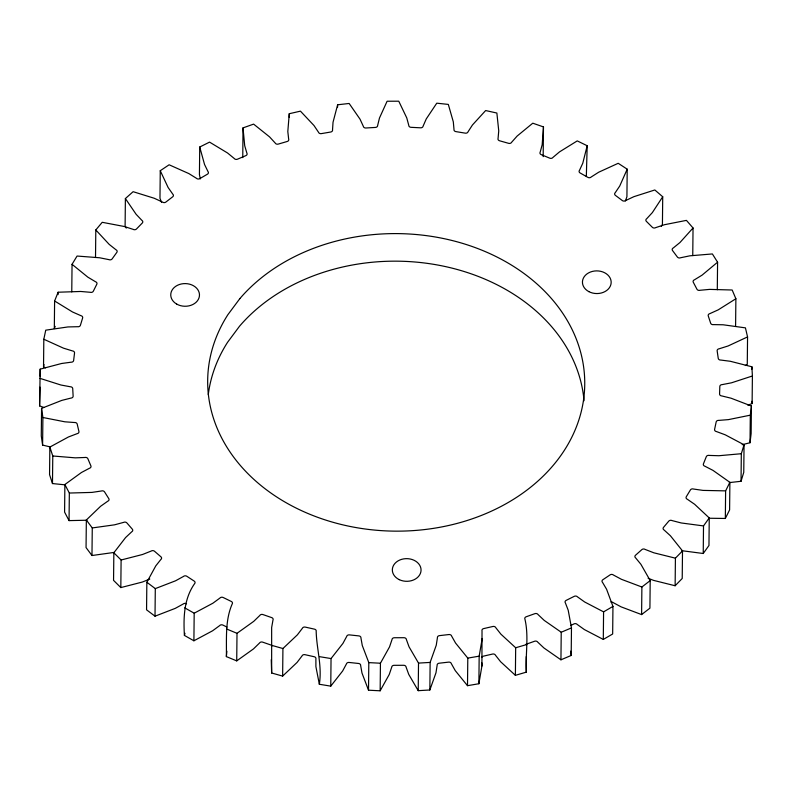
<?xml version="1.0" encoding="UTF-8"?>
<svg xmlns="http://www.w3.org/2000/svg" width="792" height="792" viewBox="0 0 792 792"><rect width="100%" height="100%" fill="white"/><g stroke="black" fill="none" stroke-linecap="round" stroke-linejoin="round"><path stroke-width="1.19" d="M543.173 156.648L543.47 126.908L532.778 123.196L517.146 136.046L511.642 142.243A2.376 1.881 0.6 0 1 508.573 143.322L499.594 140.778A2.376 1.881 0.6 0 1 498.079 138.402L498.742 130.838L496.871 113.038L485.644 110.543L472.448 124.987L468.082 131.729A2.376 1.881 0.6 0 1 465.241 133.145L455.905 131.611A2.376 1.881 0.6 0 1 453.994 129.423L453.311 121.849L448.322 104.415L436.768 103.178L426.254 118.939L423.126 126.106A2.376 1.881 0.6 0 1 420.562 127.809L411.058 127.324A2.376 1.881 0.6 0 1 408.771 125.354L406.771 117.929L398.762 101.198L387.1 101.237L379.477 118.018L377.645 125.463A2.376 1.881 0.6 0 1 375.418 127.433L365.924 127.997A2.376 1.881 0.6 0 1 363.32 126.294L360.023 119.156L349.143 103.465L337.62 104.782L333.036 122.245L332.531 129.819A2.376 1.881 0.6 0 1 330.67 132.026L321.374 133.62A2.376 1.881 0.6 0 1 318.493 132.224L313.978 125.512L300.445 111.147L289.268 113.721L287.813 131.531L288.654 139.095A2.376 1.881 0.6 0 1 287.199 141.481L278.279 144.085A2.376 1.881 0.6 0 1 275.19 143.015L269.537 136.858L253.608 124.116L243.005 127.898L242.768 157.638M543.47 126.908L542.183 144.718L540.193 152.133A2.376 1.881 0.6 0 0 541.263 154.658L549.717 158.153A2.376 1.881 0.6 0 0 552.945 157.42L559.498 151.896L577.249 140.897L587.189 145.738L586.327 176.537M43.877 407.484L39.6 405.91L40.184 369.141L61.608 363.488L71.082 362.201A2.376 1.881 0.6 0 0 73.636 360.479L74.537 353.004A2.376 1.881 0.6 0 0 72.448 350.915L63.479 348.163L43.817 339.243L45.738 330.175L67.964 326.938L77.576 326.71A2.376 1.881 0.6 0 0 80.408 325.284L82.625 317.988A2.376 1.881 0.6 0 0 80.923 315.681L72.517 311.979L54.608 300.99L58.113 292.228L80.705 291.466L90.268 292.288A2.376 1.881 0.6 0 0 93.327 291.199L96.812 284.219A2.376 1.881 0.6 0 0 95.535 281.754L87.853 277.16L72.052 264.32L77.062 256.044L99.594 257.766L108.92 259.627A2.376 1.881 0.6 0 0 112.147 258.885L116.83 252.361A2.376 1.881 0.6 0 0 115.998 249.777L109.197 244.391L95.802 229.957L102.227 222.305L124.245 226.492L133.165 229.363A2.376 1.881 0.6 0 0 136.491 228.977L142.283 223.027A2.376 1.881 0.6 0 0 141.916 220.394L136.125 214.305L125.393 198.554L133.115 191.694L154.202 198.248L162.528 202.069A2.376 1.881 0.6 0 0 165.894 202.049L172.686 196.802A2.376 1.881 0.6 0 0 172.775 194.149L168.112 187.496L160.261 170.725L169.122 164.785L188.862 173.587L196.436 178.279A2.376 1.881 0.6 0 0 199.782 178.636L207.435 174.19A2.376 1.881 0.6 0 0 207.989 171.577L204.544 164.479L199.723 147.025L209.553 142.115L227.552 152.995L234.234 158.469A2.376 1.881 0.6 0 0 237.481 159.192L245.847 155.628A2.376 1.881 0.6 0 0 246.866 153.103L244.708 145.708L243.005 127.898M39.996 387.12L39.6 405.91M40.115 376.329L40.184 369.141M39.887 378.328L60.915 385.011L70.28 386.753A2.376 1.881 0.6 0 1 72.716 388.595L73.131 396.109A2.376 1.881 0.6 0 1 70.914 398.089L61.766 400.405L41.57 408.355L41.283 435.937L42.6 445.074L50.5 446.995M42.6 445.074L42.897 417.503L41.57 408.355M45.51 367.834L43.53 366.815L43.817 339.243M42.897 417.503L64.875 421.809L74.448 422.512A2.376 1.881 0.6 0 1 77.19 424.067L78.923 431.462A2.376 1.881 0.6 0 1 77.081 433.679L68.439 436.976L49.846 447.074L49.559 474.646L52.48 483.565L65.419 484.872M52.48 483.565L52.777 455.984L49.846 447.074M54.608 300.99L54.321 328.561L55.193 326.373M58.083 294.624L58.113 292.228M52.777 455.984L75.28 457.845L84.883 457.489A2.376 1.881 0.6 0 1 87.872 458.726L90.892 465.864A2.376 1.881 0.6 0 1 89.456 468.26L81.487 472.478L64.875 484.526L64.588 512.097L69.052 520.611L86.863 520.235M69.052 520.611L69.34 493.04L64.875 484.526M71.765 291.901L72.052 264.32M69.34 493.04L91.941 492.406L101.376 491A2.376 1.881 0.6 0 1 104.554 491.901L108.801 498.643A2.376 1.881 0.6 0 1 107.801 501.178L100.663 506.227L86.348 519.997L86.051 547.569L91.971 555.519L114.236 552.41M91.971 555.519L92.268 527.937L86.348 519.997M95.515 257.529L95.802 229.957M92.268 527.937L114.523 524.829L123.611 522.393A2.376 1.881 0.6 0 1 126.908 522.948L132.304 529.155A2.376 1.881 0.6 0 1 131.759 531.779L125.581 537.57L113.85 552.776L113.553 580.358L120.82 587.585L142.293 582.061L149.787 579.071M120.82 587.585L121.107 560.003L113.85 552.776M125.393 198.554L125.106 226.126L126.274 228.096M121.107 560.003L142.58 554.479L151.153 551.074A2.376 1.881 0.6 0 1 154.509 551.252L160.944 556.816A2.376 1.881 0.6 0 1 160.865 559.469L155.776 565.884L146.847 582.249L146.56 609.83L155.014 616.186L175.299 608.355L183.17 604.029A2.376 1.881 0.6 0 1 186.526 603.841M155.014 616.186L155.301 588.614L146.847 582.249M160.261 170.725L159.974 198.297L161.598 202.455M226.967 627.066L222.908 625.086A2.376 1.881 0.6 0 0 219.622 625.64L212.593 630.788L193.901 640.787L184.407 635.412C183.368 617.562 183.873 598.91 194.555 583.714A2.376 1.881 0.6 0 0 194.169 581.071L186.813 576.269A2.376 1.881 0.6 0 0 183.457 576.457L175.586 580.784L155.301 588.614M193.901 640.787L194.189 613.206L184.694 607.83M199.723 147.025L199.435 174.596L200.307 178.883M272.369 645.767A2.376 1.881 0.6 0 0 271.389 645.173L262.657 642.144A2.376 1.881 0.6 0 0 259.499 643.054L253.45 648.935L236.719 660.884L226.373 656.598C226.73 639.035 224.948 620.601 232.165 604.039A2.376 1.881 0.6 0 0 231.314 601.465L223.195 597.514A2.376 1.881 0.6 0 0 219.909 598.069L212.88 603.217L194.189 613.206M236.719 660.884L237.006 633.313L253.737 621.354L259.786 615.483A2.376 1.881 0.6 0 1 262.944 614.572L271.676 617.602A2.376 1.881 0.6 0 1 272.973 620.057L271.646 627.561L271.646 672.992L282.635 676.101L297.079 662.419L302.029 655.934A2.376 1.881 0.6 0 1 304.999 654.687L314.177 656.726A2.376 1.881 0.6 0 1 315.889 659.013L315.899 666.607L319.334 684.258L330.759 686.139L342.639 670.992L346.391 664.023A2.376 1.881 0.6 0 1 349.104 662.458L358.548 663.468A2.376 1.881 0.6 0 1 360.657 665.557L361.993 673.071L368.518 690.198L380.15 690.802L389.238 674.487L391.723 667.171A2.376 1.881 0.6 0 1 394.129 665.32L403.653 665.29A2.376 1.881 0.6 0 1 406.098 667.121L408.761 674.418L418.226 690.673L429.848 689.99L435.966 672.824L437.135 665.3A2.376 1.881 0.6 0 1 439.184 663.211L448.609 662.132A2.376 1.881 0.6 0 1 451.351 663.676L455.261 670.626L467.498 685.684L478.883 683.734L481.912 666.052L482.021 630.897A2.376 1.881 0.6 0 1 483.694 628.591L492.822 626.492A2.376 1.881 0.6 0 1 495.812 627.719L500.91 634.174L515.671 647.757L515.384 675.328L526.304 672.151L526.284 656.568M282.635 676.101L282.922 648.529L297.376 634.847L302.326 628.363A2.376 1.881 0.6 0 1 305.286 627.106L314.464 629.155A2.376 1.881 0.6 0 1 316.176 631.442C316.642 649.183 322.245 666.25 319.334 684.258M289.228 117.325L289.268 113.721M330.759 686.139L331.046 658.558L342.926 643.421L346.688 636.451A2.376 1.881 0.6 0 1 349.391 634.887L358.835 635.897A2.376 1.881 0.6 0 1 360.944 637.976L362.281 645.5L368.805 662.617L368.518 690.198M337.59 107.177L337.62 104.782M380.15 690.802L380.437 663.221L389.525 646.906L392.01 639.589A2.376 1.881 0.6 0 1 394.416 637.738L403.94 637.708A2.376 1.881 0.6 0 1 406.385 639.54L409.048 646.846L418.513 663.092L418.226 690.673M429.848 689.99L430.135 662.419L436.253 645.252L437.422 637.728A2.376 1.881 0.6 0 1 439.471 635.629L448.896 634.55A2.376 1.881 0.6 0 1 451.638 636.105L455.558 643.045L467.795 658.112L467.498 685.684M478.883 683.734L479.17 656.162L482.199 638.481M526.304 672.151C525.324 654.548 529.007 636.58 524.957 619.225A2.376 1.881 0.6 0 1 526.205 616.76L534.867 613.671A2.376 1.881 0.6 0 1 538.045 614.562L544.223 620.403L561.231 632.234L571.477 627.888L568.201 610.206L565.389 602.94A2.376 1.881 0.6 0 1 566.181 600.366L574.21 596.356A2.376 1.881 0.6 0 1 577.517 596.891L584.664 601.989L603.583 611.86L612.949 606.415L606.593 589.258L602.524 582.367A2.376 1.881 0.6 0 1 602.861 579.724L610.097 574.873A2.376 1.881 0.6 0 1 613.453 575.042L621.433 579.308L641.886 587.011L650.202 580.586L640.886 564.28L635.649 557.905A2.376 1.881 0.6 0 1 635.511 555.251L641.817 549.638A2.376 1.881 0.6 0 1 645.173 549.44L653.816 552.796L675.418 558.172L682.506 550.905L670.418 535.768L664.112 530.016A2.376 1.881 0.6 0 1 663.498 527.403L668.755 521.156A2.376 1.881 0.6 0 1 672.042 520.582L681.189 522.958L703.514 525.918L709.246 517.938L694.614 504.266L687.357 499.267A2.376 1.881 0.6 0 1 686.298 496.733L690.386 489.971A2.376 1.881 0.6 0 1 693.535 489.04L703.009 490.397L725.62 490.872L729.887 482.328L712.998 470.389L704.929 466.231A2.376 1.881 0.6 0 1 703.435 463.845L706.296 456.687A2.376 1.881 0.6 0 1 709.256 455.42L718.859 455.727L741.322 453.717L744.044 444.777L725.215 434.808L716.503 431.571A2.376 1.881 0.6 0 1 714.602 429.363L716.166 421.958A2.376 1.881 0.6 0 1 718.869 420.384L728.432 419.621L750.311 415.166L751.42 406.019L731.036 398.198L721.839 395.941A2.376 1.881 0.6 0 1 719.572 393.97L719.819 386.466A2.376 1.881 0.6 0 1 722.205 384.605L731.531 382.803L752.4 375.982L751.885 366.785L730.333 361.281L720.839 360.063A2.376 1.881 0.6 0 1 718.245 358.35L717.156 350.886A2.376 1.881 0.6 0 1 719.205 348.777L728.115 345.965L747.559 336.917L745.43 327.868L723.126 324.779L713.513 324.611A2.376 1.881 0.6 0 1 710.652 323.205L708.256 315.919A2.376 1.881 0.6 0 1 709.909 313.612L718.235 309.84L735.877 298.742L732.174 290.011L709.563 289.387L700.019 290.278A2.376 1.881 0.6 0 1 696.93 289.199L693.287 282.249A2.376 1.881 0.6 0 1 694.515 279.774L702.078 275.131L717.582 262.192L712.384 253.945L689.891 255.816L680.605 257.747A2.376 1.881 0.6 0 1 677.368 257.014L672.527 250.529A2.376 1.881 0.6 0 1 673.309 247.945L679.981 242.51L693.04 227.987L686.436 220.374L664.508 224.7L655.657 227.641A2.376 1.881 0.6 0 1 652.321 227.274L646.391 221.364A2.376 1.881 0.6 0 1 646.708 218.721L652.351 212.602L662.716 196.772L654.836 189.971L633.907 196.663L625.67 200.534A2.376 1.881 0.6 0 1 622.304 200.544L615.384 195.347A2.376 1.881 0.6 0 1 615.236 192.694L619.74 186.011L627.205 169.181L618.206 163.3L598.673 172.23L591.208 176.982A2.376 1.881 0.6 0 1 587.872 177.358L580.12 172.963A2.376 1.881 0.6 0 1 579.496 170.349L582.773 163.231L587.189 145.738M571.477 627.888L571.19 655.459L560.944 659.815L561.231 632.234M570.913 625.433L573.923 623.928A2.376 1.881 0.6 0 1 577.229 624.462L584.377 629.571L603.296 639.431L603.583 611.86M612.949 606.415L612.662 633.996L603.296 639.431M627.205 169.181L626.918 196.762L625.383 200.92M610.909 602.019A2.376 1.881 0.6 0 1 613.166 602.613L621.146 606.88L641.599 614.582L641.886 587.011M650.202 580.586L649.915 608.167L641.599 614.582M662.716 196.772L662.429 224.354L661.3 226.324M648.123 578.269L653.529 580.368L675.13 585.753L675.418 558.172M682.506 550.905L682.219 578.477L675.13 585.753M692.752 255.559L693.04 227.987M682.07 550.727L703.227 553.499L703.514 525.918M709.246 517.938L708.959 545.51L703.227 553.499M717.295 289.763L717.582 262.192M708.711 518.245L725.333 518.453L725.62 490.872M729.887 482.328L729.6 509.909L725.333 518.453M735.59 326.314L735.877 298.742M729.323 482.605L741.035 481.288L741.322 453.717M744.044 444.777L743.757 472.359L741.035 481.288M747.559 336.917L747.272 364.498L745.312 365.528M742.173 444.708L750.024 442.738L750.311 415.166M751.42 406.019L751.133 433.59L750.024 442.738M751.865 369.191L751.885 366.785M747.876 405.167L752.113 403.554L752.4 375.982M271.25 659.677L271.646 672.992M226.373 656.598L226.868 651.192M43.53 366.815L44.015 364.548M184.407 635.412L184.981 633.293M525.918 644.332L534.58 641.253A2.376 1.881 0.6 0 1 537.758 642.144L543.936 647.975L560.944 659.815M515.671 647.757L526.591 644.579M467.795 658.112L479.17 656.162M418.513 663.092L430.135 662.419M368.805 662.617L380.437 663.221M319.622 656.687L331.046 658.558M271.933 645.411L282.922 648.529M226.67 629.026L237.006 633.313M515.384 675.328L500.623 661.746L495.525 655.301A2.376 1.881 0.6 0 0 492.535 654.063L483.397 656.162A2.376 1.881 0.6 0 0 481.724 657.499M570.695 651.143L571.19 655.459M751.984 401.257L752.113 403.554M481.833 662.805L481.912 666.052M208.276 394.663A188.545 148.777 0.6 0 1 227.571 342.293L239.53 326.215A188.545 148.777 0.6 0 1 444.906 266.468A188.545 148.777 0.6 0 1 584.031 400.732M239.827 298.643L227.858 314.721A188.545 148.777 0.6 0 0 398.97 531.145A188.545 148.777 0.6 0 0 561.993 312.177A188.545 148.777 0.6 0 0 239.827 298.643M176.695 304.078A14.365 11.335 0.6 0 0 199.406 296.139A14.365 11.335 0.6 0 0 179.249 284.556A14.365 11.335 0.6 0 0 176.695 304.078M399.277 579.655A14.365 11.335 0.6 0 0 421.057 570.25A14.365 11.335 0.6 0 0 399.742 560.033A14.365 11.335 0.6 0 0 399.277 579.655M588.882 291.644A14.365 11.335 0.6 0 0 611.147 282.962A14.365 11.335 0.6 0 0 590.387 272.052A14.365 11.335 0.6 0 0 588.882 291.644"/></g></svg>
